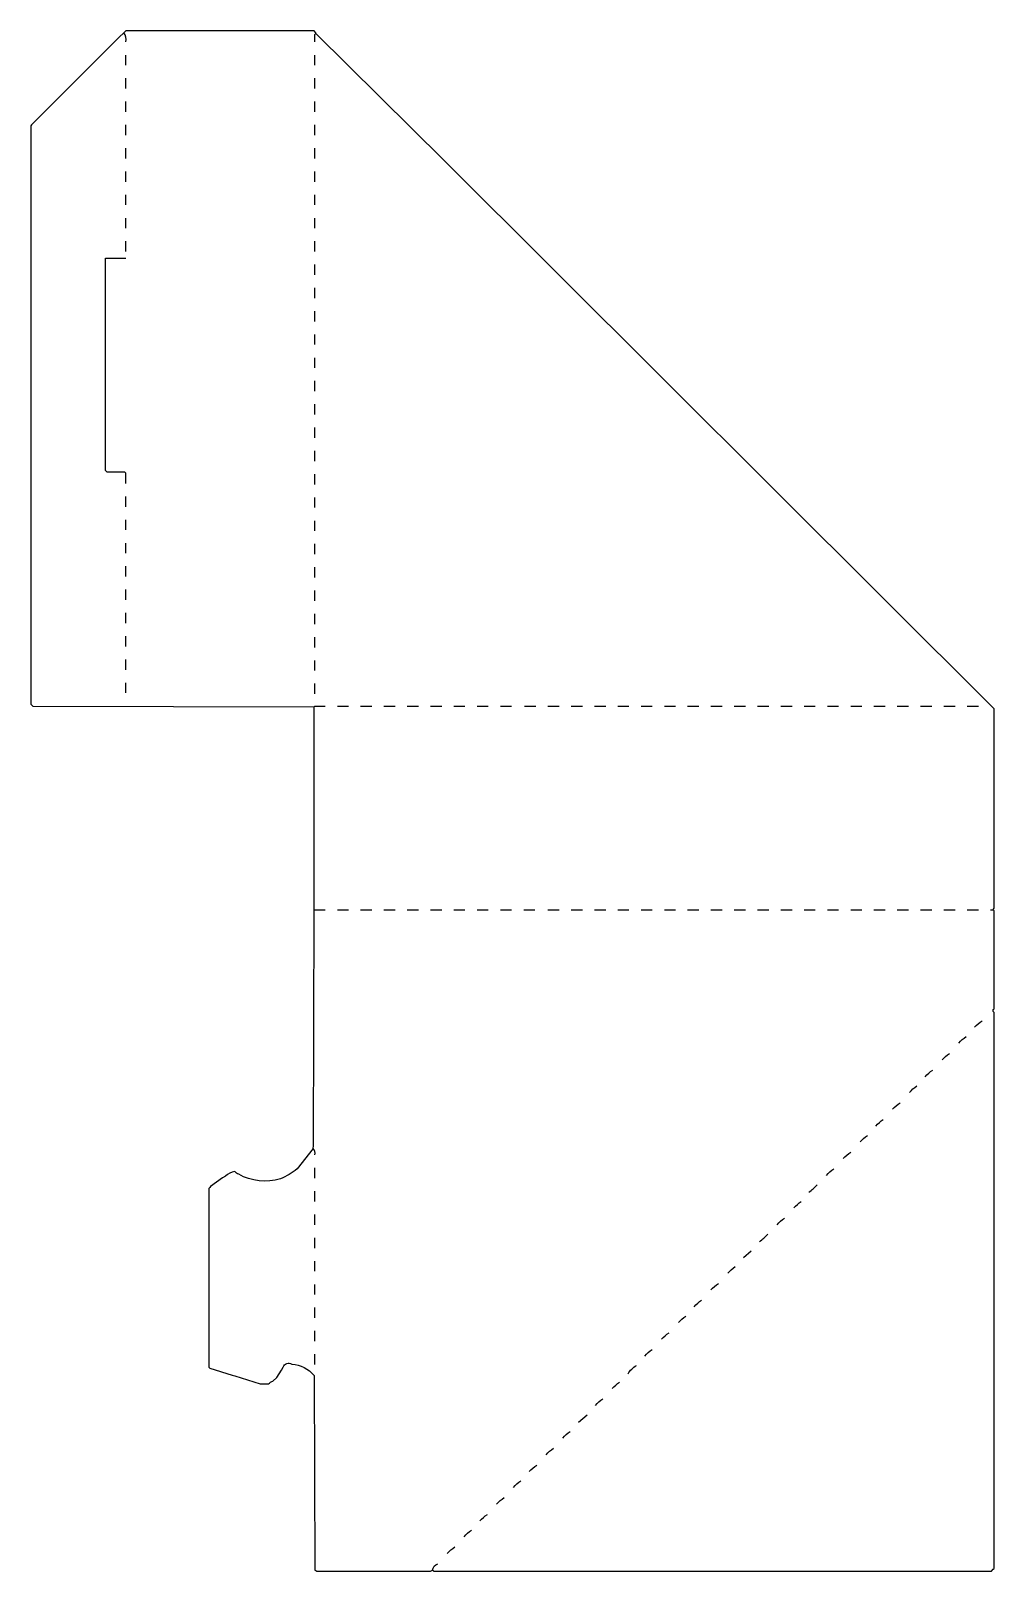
# Model space of a CAD drawing. Extents: x 54 to 1088, y 85 to 1739.
import ezdxf

# ---------------------------------------------------------------- set-up
doc = ezdxf.new("R2010")
doc.units = 0
doc.layers.get('0').update_dxf_attribs({"linetype": 'CONTINUOUS'})

msp = doc.modelspace()

# ---------------------------------------------------------------- linework, layer by layer
at = {"color": 250, "linetype": 'CONTINUOUS'}
for points in [[(357, 539), (340, 517, -0.068473), (321.9, 506.3, -0.203841), (277.1, 511.2, -0.095372), (273, 514, 0.147816), (262.9, 509.2), (259.9, 507.2), (247, 498), (246, 497), (245, 496), (245, 304), (246, 303), (270.1, 295.4), (272.9, 294.6), (300, 286), (309, 286, -0.130112), (313.9, 289.2), (318, 293), (323.2, 300.9), (324.8, 304.1, -0.47651), (334.1, 307.4, -0.219805), (358, 295), (359, 86), (359.9, 85.7), (361, 85), (483, 85), (485, 86), (487, 85), (1085, 85), (1087, 87), (1088, 88), (1088, 685), (1087, 686), (1087, 688), (1088, 689), (1088, 794), (1087, 795), (1087.2, 795.9), (1088, 797), (1088, 1011), (497.2, 1600.2), (360, 1736), (360, 1737), (358, 1739), (156, 1739), (154, 1737), (149, 1732), (54.8, 1638.1), (54, 1637), (54, 1016), (56, 1014), (358, 1013), (359, 1014), (370, 1014)], [(156, 1727, 0.23154), (154, 1737)], [(359, 532, 0.206094), (357, 539), (357.4, 541.9), (358, 795), (358, 1013)], [(1067, 669, -0.071068), (1075, 676)], [(1050, 652, -0.071068), (1058, 659)], [(1032, 634, -0.071068), (1040, 641)], [(1014, 616, -0.071068), (1022, 623)], [(997, 599, -0.071068), (1005, 606)], [(979, 581, -0.071068), (987, 588)], [(961, 563, -0.071068), (969, 570)], [(944, 546, -0.071068), (952, 553)], [(926, 528, -0.071068), (934, 535)], [(908, 510, -0.071068), (916, 517)], [(889, 492, 0.071068), (898, 500)], [(873, 475, -0.071068), (881, 482)], [(855, 457, -0.071068), (863, 464)], [(836, 439, 0.071068), (845, 447)], [(802, 405, -0.064905), (810, 412)], [(784, 387, -0.071068), (792, 394)], [(766, 369, -0.071068), (774, 376)], [(749, 352, -0.071068), (757, 359)], [(731, 334, -0.071068), (739, 341)], [(713, 316, -0.071068), (721, 323)], [(695, 297, -0.126932), (704, 306)], [(678, 281, -0.071068), (686, 288)], [(660, 263, -0.071068), (668, 270)], [(625, 228, -0.071068), (633, 235)], [(607, 210, -0.071068), (615, 217)], [(589, 192, -0.071068), (597, 199)], [(572, 175, -0.071068), (580, 182)], [(554, 157, -0.071068), (562, 164)], [(536, 139, -0.071068), (544, 146)], [(519, 122, -0.071068), (527, 129)], [(501, 104, -0.071068), (509, 111)], [(485, 86, -0.278138), (491, 93)]]:
    msp.add_lwpolyline(points, format="xyb", dxfattribs=at)
at = {"color": 251, "linetype": 'CONTINUOUS'}
for points in [[(359, 1727), (359, 1735), (360, 1736)], [(359, 1702), (359, 1713)], [(359, 1677), (359, 1688)], [(359, 1652), (359, 1663)], [(359, 1627), (359, 1638)], [(359, 1602), (359, 1613)], [(359, 1577), (359, 1588)], [(359, 1552), (359, 1563)], [(359, 1527), (359, 1538)], [(359, 1502), (359, 1513)], [(359, 1477), (359, 1488)], [(359, 1452), (359, 1463)], [(359, 1427), (359, 1438)], [(359, 1402), (359, 1413)], [(359, 1377), (359, 1388)], [(359, 1352), (359, 1363)], [(359, 1327), (359, 1338)], [(359, 1302), (359, 1313)], [(359, 1277), (359, 1288)], [(359, 1252), (359, 1263)], [(359, 1227), (359, 1238)], [(359, 1202), (359, 1213)], [(359, 1177), (359, 1188)], [(359, 1152), (359, 1163)], [(359, 1127), (359, 1138)], [(359, 1102), (359, 1113)], [(359, 1077), (359, 1088)], [(359, 1052), (359, 1063)], [(359, 1027), (359, 1038)], [(359, 507), (359, 518)], [(359, 482), (359, 493)], [(359, 457), (359, 468)], [(359, 432), (359, 443)], [(359, 407), (359, 418)], [(359, 382), (359, 393)], [(359, 357), (359, 368)], [(359, 332), (359, 343)], [(359, 307), (359, 318)]]:
    msp.add_lwpolyline(points, dxfattribs=at)
at = {"color": 250, "linetype": 'CONTINUOUS'}
for points in [[(156, 1702), (156, 1713)], [(156, 1677), (156, 1688)], [(156, 1652), (156, 1663)], [(156, 1627), (156, 1638)], [(156, 1602), (156, 1613)], [(156, 1577), (156, 1588)], [(156, 1552), (156, 1563)], [(156, 1527), (156, 1538)], [(156, 1502), (156, 1513)], [(156, 1253), (156, 1264), (155, 1265), (136, 1265), (134, 1267), (134, 1495), (156, 1495)], [(156, 1228), (156, 1239)], [(156, 1203), (156, 1214)], [(156, 1178), (156, 1189)], [(156, 1153), (156, 1164)], [(156, 1128), (156, 1139)], [(156, 1103), (156, 1114)], [(156, 1078), (156, 1089)], [(156, 1053), (156, 1064)], [(156, 1028), (156, 1039)], [(383, 1014), (395, 1014)], [(408, 1014), (420, 1014)], [(433, 1014), (445, 1014)], [(458, 1014), (470, 1014)], [(483, 1014), (495, 1014)], [(508, 1014), (520, 1014)], [(533, 1014), (545, 1014)], [(558, 1014), (570, 1014)], [(584, 1014), (596, 1014)], [(609, 1014), (621, 1014)], [(634, 1014), (646, 1014)], [(659, 1014), (671, 1014)], [(684, 1014), (696, 1014)], [(709, 1014), (721, 1014)], [(734, 1014), (746, 1014)], [(759, 1014), (771, 1014)], [(784, 1014), (796, 1014)], [(809, 1014), (821, 1014)], [(834, 1014), (846, 1014)], [(859, 1014), (871, 1014)], [(884, 1014), (896, 1014)], [(909, 1014), (921, 1014)], [(934, 1014), (946, 1014)], [(959, 1014), (971, 1014)], [(984, 1014), (996, 1014)], [(1009, 1014), (1021, 1014)], [(1034, 1014), (1046, 1014)], [(1059, 1014), (1071, 1014)], [(358, 795), (370, 795)], [(383, 795), (395, 795)], [(408, 795), (420, 795)], [(433, 795), (445, 795)], [(458, 795), (470, 795)], [(483, 795), (495, 795)], [(508, 795), (520, 795)], [(533, 795), (545, 795)], [(558, 795), (570, 795)], [(583, 795), (595, 795)], [(609, 795), (621, 795)], [(634, 795), (646, 795)], [(659, 795), (671, 795)], [(684, 795), (696, 795)], [(709, 795), (721, 795)], [(734, 795), (746, 795)], [(759, 795), (771, 795)], [(784, 795), (796, 795)], [(809, 795), (821, 795)], [(834, 795), (846, 795)], [(859, 795), (871, 795)], [(884, 795), (896, 795)], [(909, 795), (921, 795)], [(934, 795), (946, 795)], [(959, 795), (971, 795)], [(984, 795), (996, 795)], [(1009, 795), (1021, 795)], [(1034, 795), (1046, 795)], [(1059, 795), (1071, 795)], [(1084, 795), (1087, 795)], [(819, 422), (827, 429)], [(642, 245), (651, 253)]]:
    msp.add_lwpolyline(points, dxfattribs=at)

doc.saveas('drawing.dxf')
